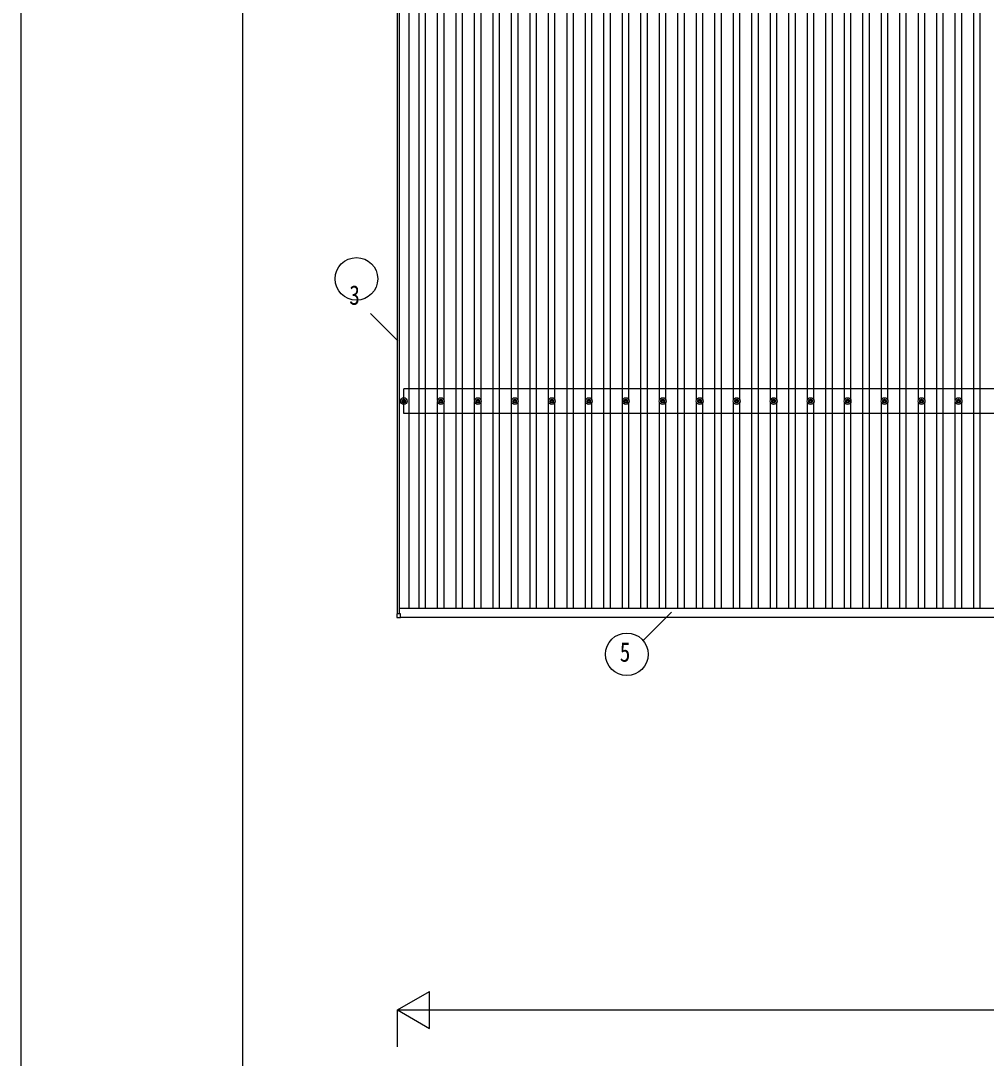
# Model space of a CAD drawing. Units: millimetres, scale not verified. Extents: x -16820 to 16820, y -11880 to 11880.
# Drawn here: x -16820 to -11599, y 651 to 6266 of the extents above; entities that cross this region are included whole.
import ezdxf
from ezdxf.enums import TextEntityAlignment as Align

# ---------------------------------------------------------------- set-up
doc = ezdxf.new("R2010")
doc.units = ezdxf.units.MM
doc.header["$LTSCALE"] = 50
for name, color, linetype in [('0-5_YKK_13', 4, 'Continuous'), ('0-6_YKK_A1', 4, 'Continuous'), ('0-7_YKK_D', 6, 'Continuous'), ('0-8_YKK_ZWAK', 7, 'Continuous')]:
    doc.layers.add(name, color=color, linetype=linetype)
doc.styles.add('ＭＳ ゴシック', font='')
doc.styles.get('ＭＳ ゴシック').set_extended_font_data('MS Gothic')

msp = doc.modelspace()

# ---------------------------------------------------------------- linework, layer by layer
at = {"layer": '0-5_YKK_13'}
for p, q in [((-14750.2, 4217.38), (-14750.2, 4212.97)), ((-14746.7, 4217.38), (-14746.7, 4212.97)), ((-14550.2, 4217.38), (-14550.2, 4212.97)), ((-14546.7, 4217.38), (-14546.7, 4212.97)), ((-14350.2, 4217.38), (-14350.2, 4212.97)), ((-14346.7, 4217.38), (-14346.7, 4212.97)), ((-14150.2, 4217.38), (-14150.2, 4212.97)), ((-14146.7, 4217.38), (-14146.7, 4212.97)), ((-13950.2, 4217.38), (-13950.2, 4212.97)), ((-13946.7, 4217.38), (-13946.7, 4212.97)), ((-13750.2, 4217.38), (-13750.2, 4212.97)), ((-13746.7, 4217.38), (-13746.7, 4212.97)), ((-13550.2, 4217.38), (-13550.2, 4212.97)), ((-13546.7, 4217.38), (-13546.7, 4212.97)), ((-13350.2, 4217.38), (-13350.2, 4212.97)), ((-13346.7, 4217.38), (-13346.7, 4212.97)), ((-13150.2, 4217.38), (-13150.2, 4212.97)), ((-13146.7, 4217.38), (-13146.7, 4212.97)), ((-12950.2, 4217.38), (-12950.2, 4212.97)), ((-12946.7, 4217.38), (-12946.7, 4212.97)), ((-12750.2, 4217.38), (-12750.2, 4212.97)), ((-12746.7, 4217.38), (-12746.7, 4212.97)), ((-12550.2, 4217.38), (-12550.2, 4212.97)), ((-12546.7, 4217.38), (-12546.7, 4212.97)), ((-12350.2, 4217.38), (-12350.2, 4212.97)), ((-12346.7, 4217.38), (-12346.7, 4212.97)), ((-12150.2, 4217.38), (-12150.2, 4212.97)), ((-12146.7, 4217.38), (-12146.7, 4212.97)), ((-11950.2, 4217.38), (-11950.2, 4212.97)), ((-11946.7, 4217.38), (-11946.7, 4212.97)), ((-11750.2, 4217.38), (-11750.2, 4212.97)), ((-11746.7, 4217.38), (-11746.7, 4212.97)), ((-14758.44, 4209.14), (-14754.03, 4209.14)), ((-14758.44, 4205.64), (-14754.03, 4205.64)), ((-14750.2, 4201.8), (-14750.2, 4197.39)), ((-14746.7, 4201.8), (-14746.7, 4197.39)), ((-14742.86, 4209.14), (-14738.45, 4209.14)), ((-14742.86, 4205.64), (-14738.45, 4205.64)), ((-14558.44, 4209.14), (-14554.03, 4209.14)), ((-14558.44, 4205.64), (-14554.03, 4205.64)), ((-14550.2, 4201.8), (-14550.2, 4197.39)), ((-14546.7, 4201.8), (-14546.7, 4197.39)), ((-14542.86, 4209.14), (-14538.45, 4209.14)), ((-14542.86, 4205.64), (-14538.45, 4205.64)), ((-14358.44, 4209.14), (-14354.03, 4209.14)), ((-14358.44, 4205.64), (-14354.03, 4205.64)), ((-14350.2, 4201.8), (-14350.2, 4197.39)), ((-14346.7, 4201.8), (-14346.7, 4197.39)), ((-14342.86, 4209.14), (-14338.45, 4209.14)), ((-14342.86, 4205.64), (-14338.45, 4205.64)), ((-14158.44, 4209.14), (-14154.03, 4209.14)), ((-14158.44, 4205.64), (-14154.03, 4205.64)), ((-14150.2, 4201.8), (-14150.2, 4197.39)), ((-14146.7, 4201.8), (-14146.7, 4197.39)), ((-14142.86, 4209.14), (-14138.45, 4209.14)), ((-14142.86, 4205.64), (-14138.45, 4205.64)), ((-13958.44, 4209.14), (-13954.03, 4209.14)), ((-13958.44, 4205.64), (-13954.03, 4205.64)), ((-13950.2, 4201.8), (-13950.2, 4197.39)), ((-13946.7, 4201.8), (-13946.7, 4197.39)), ((-13942.86, 4209.14), (-13938.45, 4209.14)), ((-13942.86, 4205.64), (-13938.45, 4205.64)), ((-13758.44, 4209.14), (-13754.03, 4209.14)), ((-13758.44, 4205.64), (-13754.03, 4205.64)), ((-13750.2, 4201.8), (-13750.2, 4197.39)), ((-13746.7, 4201.8), (-13746.7, 4197.39)), ((-13742.86, 4209.14), (-13738.45, 4209.14)), ((-13742.86, 4205.64), (-13738.45, 4205.64)), ((-13558.44, 4209.14), (-13554.03, 4209.14)), ((-13558.44, 4205.64), (-13554.03, 4205.64)), ((-13550.2, 4201.8), (-13550.2, 4197.39)), ((-13546.7, 4201.8), (-13546.7, 4197.39)), ((-13542.86, 4209.14), (-13538.45, 4209.14)), ((-13542.86, 4205.64), (-13538.45, 4205.64)), ((-13358.44, 4209.14), (-13354.03, 4209.14)), ((-13358.44, 4205.64), (-13354.03, 4205.64)), ((-13350.2, 4201.8), (-13350.2, 4197.39)), ((-13346.7, 4201.8), (-13346.7, 4197.39)), ((-13342.86, 4209.14), (-13338.45, 4209.14)), ((-13342.86, 4205.64), (-13338.45, 4205.64)), ((-13158.44, 4209.14), (-13154.03, 4209.14)), ((-13158.44, 4205.64), (-13154.03, 4205.64)), ((-13150.2, 4201.8), (-13150.2, 4197.39)), ((-13146.7, 4201.8), (-13146.7, 4197.39)), ((-13142.86, 4209.14), (-13138.45, 4209.14)), ((-13142.86, 4205.64), (-13138.45, 4205.64)), ((-12958.44, 4209.14), (-12954.03, 4209.14)), ((-12958.44, 4205.64), (-12954.03, 4205.64)), ((-12950.2, 4201.8), (-12950.2, 4197.39)), ((-12946.7, 4201.8), (-12946.7, 4197.39)), ((-12942.86, 4209.14), (-12938.45, 4209.14)), ((-12942.86, 4205.64), (-12938.45, 4205.64)), ((-12758.44, 4209.14), (-12754.03, 4209.14)), ((-12758.44, 4205.64), (-12754.03, 4205.64)), ((-12750.2, 4201.8), (-12750.2, 4197.39)), ((-12746.7, 4201.8), (-12746.7, 4197.39)), ((-12742.86, 4209.14), (-12738.45, 4209.14)), ((-12742.86, 4205.64), (-12738.45, 4205.64)), ((-12558.44, 4209.14), (-12554.03, 4209.14)), ((-12558.44, 4205.64), (-12554.03, 4205.64)), ((-12550.2, 4201.8), (-12550.2, 4197.39)), ((-12546.7, 4201.8), (-12546.7, 4197.39)), ((-12542.86, 4209.14), (-12538.45, 4209.14)), ((-12542.86, 4205.64), (-12538.45, 4205.64)), ((-12358.44, 4209.14), (-12354.03, 4209.14)), ((-12358.44, 4205.64), (-12354.03, 4205.64)), ((-12350.2, 4201.8), (-12350.2, 4197.39)), ((-12346.7, 4201.8), (-12346.7, 4197.39)), ((-12342.86, 4209.14), (-12338.45, 4209.14)), ((-12342.86, 4205.64), (-12338.45, 4205.64)), ((-12158.44, 4209.14), (-12154.03, 4209.14)), ((-12158.44, 4205.64), (-12154.03, 4205.64)), ((-12150.2, 4201.8), (-12150.2, 4197.39)), ((-12146.7, 4201.8), (-12146.7, 4197.39)), ((-12142.86, 4209.14), (-12138.45, 4209.14)), ((-12142.86, 4205.64), (-12138.45, 4205.64)), ((-11958.44, 4209.14), (-11954.03, 4209.14)), ((-11958.44, 4205.64), (-11954.03, 4205.64)), ((-11950.2, 4201.8), (-11950.2, 4197.39)), ((-11946.7, 4201.8), (-11946.7, 4197.39)), ((-11942.86, 4209.14), (-11938.45, 4209.14)), ((-11942.86, 4205.64), (-11938.45, 4205.64)), ((-11758.44, 4209.14), (-11754.03, 4209.14)), ((-11758.44, 4205.64), (-11754.03, 4205.64)), ((-11750.2, 4201.8), (-11750.2, 4197.39)), ((-11746.7, 4201.8), (-11746.7, 4197.39)), ((-11742.86, 4209.14), (-11738.45, 4209.14)), ((-11742.86, 4205.64), (-11738.45, 4205.64)), ((-14786.75, 3054.48), (-14786.75, 3036.48)), ((-14767.75, 3055.48), (-14785.75, 3055.48)), ((-14785.75, 3035.48), (-14767.75, 3035.48)), ((-14766.75, 3036.48), (-14766.75, 3054.48))]:
    msp.add_line(p, q, dxfattribs=at)
for centre, radius in [((-14748.45, 4207.39), 18.25), ((-14748.45, 4207.39), 10.15), ((-14748.45, 4207.39), 5.85), ((-14748.45, 4207.39), 5.25), ((-14548.45, 4207.39), 18.25), ((-14548.45, 4207.39), 10.15), ((-14548.45, 4207.39), 5.85), ((-14548.45, 4207.39), 5.25), ((-14348.45, 4207.39), 18.25), ((-14348.45, 4207.39), 10.15), ((-14348.45, 4207.39), 5.85), ((-14348.45, 4207.39), 5.25), ((-14148.45, 4207.39), 18.25), ((-14148.45, 4207.39), 10.15), ((-14148.45, 4207.39), 5.85), ((-14148.45, 4207.39), 5.25), ((-13948.45, 4207.39), 18.25), ((-13948.45, 4207.39), 10.15), ((-13948.45, 4207.39), 5.85), ((-13948.45, 4207.39), 5.25), ((-13748.45, 4207.39), 18.25), ((-13748.45, 4207.39), 10.15), ((-13748.45, 4207.39), 5.85), ((-13748.45, 4207.39), 5.25), ((-13548.45, 4207.39), 18.25), ((-13548.45, 4207.39), 10.15), ((-13548.45, 4207.39), 5.85), ((-13548.45, 4207.39), 5.25), ((-13348.45, 4207.39), 18.25), ((-13348.45, 4207.39), 10.15), ((-13348.45, 4207.39), 5.85), ((-13348.45, 4207.39), 5.25), ((-13148.45, 4207.39), 18.25), ((-13148.45, 4207.39), 10.15), ((-13148.45, 4207.39), 5.85), ((-13148.45, 4207.39), 5.25), ((-12948.45, 4207.39), 18.25), ((-12948.45, 4207.39), 10.15), ((-12948.45, 4207.39), 5.85), ((-12948.45, 4207.39), 5.25), ((-12748.45, 4207.39), 18.25), ((-12748.45, 4207.39), 10.15), ((-12748.45, 4207.39), 5.85), ((-12748.45, 4207.39), 5.25), ((-12548.45, 4207.39), 18.25), ((-12548.45, 4207.39), 10.15), ((-12548.45, 4207.39), 5.85), ((-12548.45, 4207.39), 5.25), ((-12348.45, 4207.39), 18.25), ((-12348.45, 4207.39), 10.15), ((-12348.45, 4207.39), 5.85), ((-12348.45, 4207.39), 5.25), ((-12148.45, 4207.39), 18.25), ((-12148.45, 4207.39), 10.15), ((-12148.45, 4207.39), 5.85), ((-12148.45, 4207.39), 5.25), ((-11948.45, 4207.39), 18.25), ((-11948.45, 4207.39), 10.15), ((-11948.45, 4207.39), 5.85), ((-11948.45, 4207.39), 5.25), ((-11748.45, 4207.39), 18.25), ((-11748.45, 4207.39), 10.15), ((-11748.45, 4207.39), 5.85), ((-11748.45, 4207.39), 5.25)]:
    msp.add_circle(centre, radius, dxfattribs=at)
for centre, start, end in [((-14785.75, 3054.48), 90, 180), ((-14785.75, 3036.48), 180, 270), ((-14767.75, 3054.48), 0, 90), ((-14767.75, 3036.48), 270, 0)]:
    msp.add_arc(centre, 1, start, end, dxfattribs=at)
at = {"layer": '0-6_YKK_A1'}
for p, q in [((-14783.45, 3055.44), (-14783.45, 8453.87)), ((-14771.45, 3055.44), (-14771.45, 8453.87)), ((-14721.95, 8427.78), (-14721.95, 3086.77)), ((-14665.95, 3086.77), (-14665.95, 8427.78)), ((-14630.95, 3086.77), (-14630.95, 8427.78)), ((-14465.95, 3086.77), (-14465.95, 8427.78)), ((-14430.95, 3086.77), (-14430.95, 8427.78)), ((-14265.95, 3086.77), (-14265.95, 8427.78)), ((-14230.95, 3086.77), (-14230.95, 8427.78)), ((-14065.95, 3086.77), (-14065.95, 8427.78)), ((-14030.95, 3086.77), (-14030.95, 8427.78)), ((-13865.95, 3086.77), (-13865.95, 8427.78)), ((-13830.95, 3086.77), (-13830.95, 8427.78)), ((-13665.95, 3086.77), (-13665.95, 8427.78)), ((-13630.95, 3086.77), (-13630.95, 8427.78)), ((-13465.95, 3086.77), (-13465.95, 8427.78)), ((-13430.95, 3086.77), (-13430.95, 8427.78)), ((-13265.95, 3086.77), (-13265.95, 8427.78)), ((-13230.95, 3086.77), (-13230.95, 8427.78)), ((-13065.95, 3086.77), (-13065.95, 8427.78)), ((-13030.95, 3086.77), (-13030.95, 8427.78)), ((-12865.95, 3086.77), (-12865.95, 8427.78)), ((-12830.95, 3086.77), (-12830.95, 8427.78)), ((-12665.95, 3086.77), (-12665.95, 8427.78)), ((-12630.95, 3086.77), (-12630.95, 8427.78)), ((-12465.95, 3086.77), (-12465.95, 8427.78)), ((-12430.95, 3086.77), (-12430.95, 8427.78)), ((-12265.95, 3086.77), (-12265.95, 8427.78)), ((-12230.95, 3086.77), (-12230.95, 8427.78)), ((-12065.95, 3086.77), (-12065.95, 8427.78)), ((-12030.95, 3086.77), (-12030.95, 8427.78)), ((-11865.95, 3086.77), (-11865.95, 8427.78)), ((-11830.95, 3086.77), (-11830.95, 8427.78)), ((-11665.95, 3086.77), (-11665.95, 8427.78)), ((-11630.95, 3086.77), (-11630.95, 8427.78)), ((-14565.95, 4212.56), (-14565.95, 7302.21)), ((-14530.95, 4212.56), (-14530.95, 7302.21)), ((-14365.95, 4212.56), (-14365.95, 7302.21)), ((-14330.95, 4212.56), (-14330.95, 7302.21)), ((-14165.95, 4212.56), (-14165.95, 7302.21)), ((-14130.95, 4212.56), (-14130.95, 7302.21)), ((-13965.95, 4212.56), (-13965.95, 7302.21)), ((-13930.95, 4212.56), (-13930.95, 7302.21)), ((-13765.95, 4212.56), (-13765.95, 7302.21)), ((-13730.95, 4212.56), (-13730.95, 7302.21)), ((-13565.95, 4212.56), (-13565.95, 7302.21)), ((-13530.95, 4212.56), (-13530.95, 7302.21)), ((-13365.95, 4212.56), (-13365.95, 7302.21)), ((-13330.95, 4212.56), (-13330.95, 7302.21)), ((-13165.95, 4212.56), (-13165.95, 7302.21)), ((-13130.95, 4212.56), (-13130.95, 7302.21)), ((-12965.95, 4212.56), (-12965.95, 7302.21)), ((-12930.95, 4212.56), (-12930.95, 7302.21)), ((-12765.95, 4212.56), (-12765.95, 7302.21)), ((-12730.95, 4212.56), (-12730.95, 7302.21)), ((-12565.95, 4212.56), (-12565.95, 7302.21)), ((-12530.95, 4212.56), (-12530.95, 7302.21)), ((-12365.95, 4212.56), (-12365.95, 7302.21)), ((-12330.95, 4212.56), (-12330.95, 7302.21)), ((-12165.95, 4212.56), (-12165.95, 7302.21)), ((-12130.95, 4212.56), (-12130.95, 7302.21)), ((-11965.95, 4212.56), (-11965.95, 7302.21)), ((-11930.95, 4212.56), (-11930.95, 7302.21)), ((-11765.95, 4212.56), (-11765.95, 7302.21)), ((-11730.95, 4212.56), (-11730.95, 7302.21)), ((-6945.7, 4274.39), (-14748.45, 4274.39)), ((-14748.45, 4140.39), (-14748.45, 4274.39)), ((-14565.95, 3086.77), (-14565.95, 4202.21)), ((-14530.95, 3086.77), (-14530.95, 4202.21)), ((-14365.95, 3086.77), (-14365.95, 4202.21)), ((-14330.95, 3086.77), (-14330.95, 4202.21)), ((-14165.95, 3086.77), (-14165.95, 4202.21)), ((-14130.95, 3086.77), (-14130.95, 4202.21)), ((-13965.95, 3086.77), (-13965.95, 4202.21)), ((-13930.95, 3086.77), (-13930.95, 4202.21)), ((-13765.95, 3086.77), (-13765.95, 4202.21)), ((-13730.95, 3086.77), (-13730.95, 4202.21)), ((-13565.95, 3086.77), (-13565.95, 4202.21)), ((-13530.95, 3086.77), (-13530.95, 4202.21)), ((-13365.95, 3086.77), (-13365.95, 4202.21)), ((-13330.95, 3086.77), (-13330.95, 4202.21)), ((-13165.95, 3086.77), (-13165.95, 4202.21)), ((-13130.95, 3086.77), (-13130.95, 4202.21)), ((-12965.95, 3086.77), (-12965.95, 4202.21)), ((-12930.95, 3086.77), (-12930.95, 4202.21)), ((-12765.95, 3086.77), (-12765.95, 4202.21)), ((-12730.95, 3086.77), (-12730.95, 4202.21)), ((-12565.95, 3086.77), (-12565.95, 4202.21)), ((-12530.95, 3086.77), (-12530.95, 4202.21)), ((-12365.95, 3086.77), (-12365.95, 4202.21)), ((-12330.95, 3086.77), (-12330.95, 4202.21)), ((-12165.95, 3086.77), (-12165.95, 4202.21)), ((-12130.95, 3086.77), (-12130.95, 4202.21)), ((-11965.95, 3086.77), (-11965.95, 4202.21)), ((-11930.95, 3086.77), (-11930.95, 4202.21)), ((-11765.95, 3086.77), (-11765.95, 4202.21)), ((-11730.95, 3086.77), (-11730.95, 4202.21)), ((-6945.7, 4140.39), (-14748.45, 4140.39)), ((-14771.45, 3086.77), (-8772.63, 3086.77)), ((-14766.75, 3038.78), (-8758.45, 3038.78))]:
    msp.add_line(p, q, dxfattribs=at)
at = {"layer": '0-7_YKK_D'}
for p, q in [((-14929.36, 4681.82), (-14780.57, 4533.03)), ((-13454.68, 2911.77), (-13301.34, 3065.11)), ((-14783.45, 912.75), (-14610.24, 1012.75)), ((-14610.24, 812.75), (-14610.24, 1012.75)), ((-14783.45, 712.75), (-14783.45, 913.75)), ((-14783.45, 912.75), (-14610.24, 812.75)), ((-14783.45, 912.75), (-14437.04, 912.75)), ((-14583.45, 912.75), (-7113.45, 912.75))]:
    msp.add_line(p, q, dxfattribs=at)
for centre in [(-15005, 4868.71), (-13542.44, 2837.14)]:
    msp.add_circle(centre, 115.2, dxfattribs=at)
at = {"layer": '0-8_YKK_ZWAK'}
msp.add_line((-15619.92, -10100), (-15619.92, 11100), dxfattribs=at)
msp.add_lwpolyline([(-16820, -11880), (16820, -11880), (16820, 11880), (-16820, 11880)], close=True, dxfattribs=at)

# ---------------------------------------------------------------- texts
at = {"layer": '0-7_YKK_D', "style": 'ＭＳ ゴシック', "width": 0.8}
for s, p in [('3', (-15043.4, 4696.71)), ('5', (-13580.84, 2765.14))]:
    msp.add_text(s, height=105.6, dxfattribs=at).set_placement(p, align=Align.BOTTOM_LEFT)

doc.saveas('drawing.dxf')
